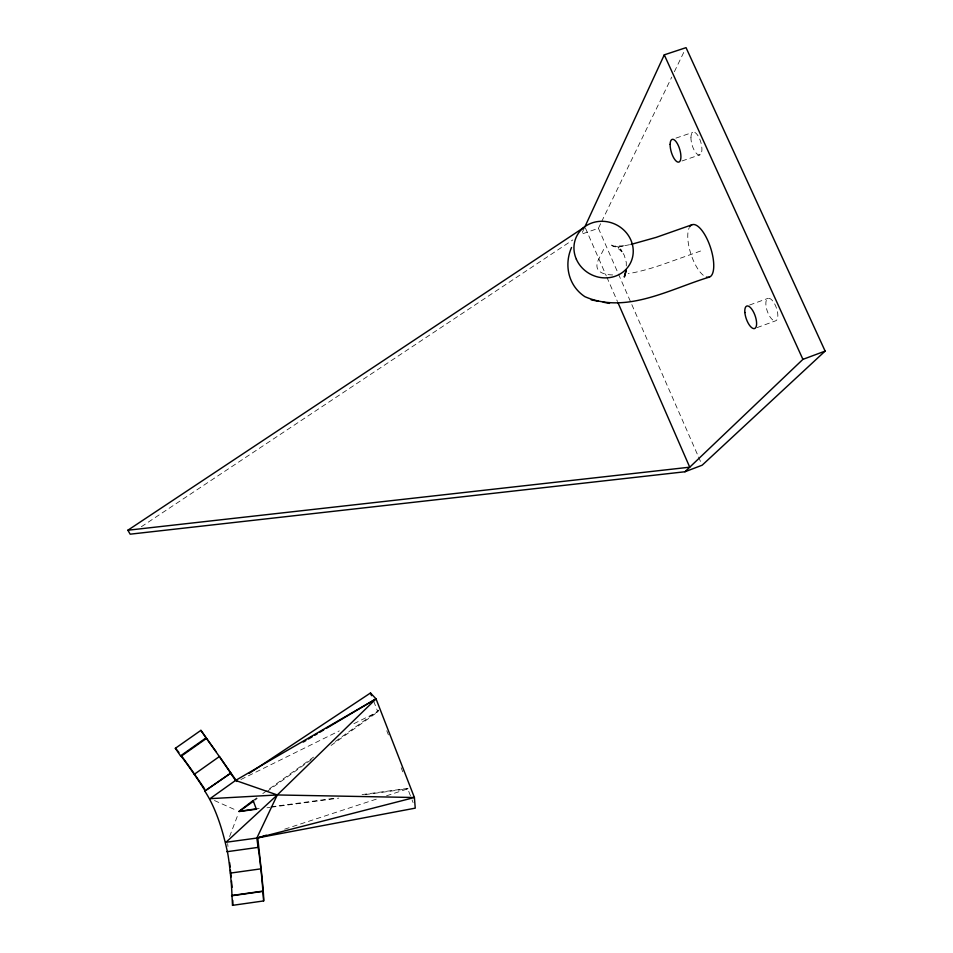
<?xml version="1.0" encoding="UTF-8"?>
<svg xmlns="http://www.w3.org/2000/svg" width="953" height="953" viewBox="0 0 953 953"><rect width="100%" height="100%" fill="white"/><g stroke="black" fill="none" stroke-linecap="round" stroke-linejoin="round"><path stroke-width="0.71" stroke-dasharray="4.76 3.57" d="M229.613 836.555L238.071 814.315M584.308 228.053L581.485 234.188L598.413 228.291L601.009 222.931M601.653 221.596L671.758 77.086M674.355 71.737L684.742 50.33M603.642 249.472L598.853 258.835A100.279 26.279 -25.6 0 0 615.03 274.952M253.141 800.52L256.762 797.911M262.802 793.575L313.549 757.111M335.301 741.482L378.806 710.223L377.829 711.855L330.786 745.663M254.796 800.27L257.215 798.531M266.864 791.598L311.488 759.529M141.33 526.759L572.801 239.953M240.895 779.518L339.268 730.903M353.897 723.672L377.829 711.855L372.587 698.37M757.039 327.629L775.528 320.851A11.877 4.848 70.9 0 0 774.122 302.994A11.877 4.848 70.9 0 0 765.902 304.865A11.877 4.848 70.9 0 0 775.528 320.851M749.57 305.043L768.094 298.313M700.586 251.02L664.586 263.802A100.279 26.279 -25.6 0 1 628.206 273.666M681.991 160.974L700.098 154.743M675.951 138.114L692.7 132.396M284.661 829.17L379.449 798.126M386.525 795.803L407.753 788.846L411.493 798.495M629.564 244.718L619.748 246.636L625.132 245.779L612.779 246.196L619.164 247.256L611.528 245.124L617.913 248.245L623.191 253.045L620.403 248.983L624.263 255.261L626.276 262.361L626.288 266.816M256.214 808.811L259.156 808.418M270.914 806.834L335.611 798.126M362.08 794.576L409.135 788.238M266.983 807.787L269.913 807.394M271.379 807.203L338.827 798.126M365.225 794.576L407.753 788.846M214.461 800.532L236.523 810.384M598.413 228.291L697.965 455.677M698.561 457.035L701.551 463.849M585.476 228.184L606.203 275.715M606.799 277.073L617.461 301.517M386.787 730.76L388.383 734.858M401.153 767.713L402.75 771.823M412.03 799.877L413.102 802.629M227.66 843.584L227.958 846.514M703.29 275.286A27.577 10.316 72 0 1 690.401 252.39A27.577 10.316 72 0 1 689.162 227.827M690.949 137.28A11.817 4.586 73.9 0 0 698.918 154.958A11.817 4.586 73.9 0 0 699.419 138.411A11.817 4.586 73.9 0 0 690.949 137.28"/><path stroke-width="1.43" d="M266.268 835.197L257.786 837.973L261.098 868.683A31.64 0.965 83.9 0 1 263.624 900.942L232.508 905.35L231.889 893.711A23.718 1.191 84.1 0 0 227.684 853.173C223.395 832.934 216.688 809.24 204.776 791.061L230.697 773.181L204.776 791.061M626.3 269.794L624.31 277.049L626.216 270.199M571.538 247.482C563.807 265.148 568.453 285.84 584.892 296.681C626.109 314.585 670.054 288.95 709.282 277.12M664.277 54.845L584.88 226.826L127.869 530.225L130.168 534.18L684.945 471.759L702.147 465.207L825.131 351.097L686.041 47.65L664.277 54.845L802.914 359.364L684.945 471.759M263.624 900.942L262.742 889.375A23.658 0.715 83.9 0 0 258.382 848.956L258.096 847.384L226.945 851.708M258.096 847.384L256.845 838.056L414.4 797.506L277.299 794.957L210.005 798.674L235.558 780.447L376.03 698.859L277.299 794.957L225.968 842.273L256.845 838.056L415.246 808.144L414.4 797.506L376.03 698.859L370.491 692.986L249.281 773.3M253.593 801.139L239.12 811.539L256.714 809.168M194.269 774.324L219.452 756.491L230.697 773.181M236.904 781.496L200.904 730.355L175.34 748.308L180.534 755.86L206.098 737.86L216.105 751.679M180.534 755.86L181.153 756.241L206.587 738.337M303.28 742.065L305.83 740.552M308.379 739.04L312.215 736.764M314.764 735.251L317.313 733.727M319.874 732.214L323.698 729.938M326.248 728.426L376.03 698.859M802.914 359.364L825.131 351.097M691.866 224.813L656.188 237.368L630.969 244.444M231.877 895.486L262.814 891.126M231.519 895.796L262.599 891.412M230.34 873.103L260.884 868.85M127.869 530.225L689.734 467.184L618.056 302.875M257.786 837.973L256.845 838.056L277.299 794.957L235.558 780.447L230.328 772.871M591.194 299.873L598.198 301.219M603.201 302.196L609.515 303.399M181.153 756.241L182.333 757.718A22.932 0.858 55.3 0 1 204.621 790.097L205.264 791.276M200.904 730.355L206.098 737.86M204.55 788.762L194.817 774.61A30.663 1.144 55.3 0 0 186.705 763.067M370.491 692.986L371.539 695.678M229.637 862.644L230.102 867.039M230.4 869.982L230.709 872.912A31.723 1.584 84.1 0 1 231.114 876.951M689.722 226.79A27.577 10.316 72 0 1 710.378 247.149A27.577 10.316 72 0 1 706.471 277.085M175.34 748.308A30.663 1.144 55.3 0 1 178.902 752.477M182.118 756.742A30.663 1.144 55.3 0 1 186.014 762.09M231.484 880.953A31.723 1.584 84.1 0 1 232.032 887.338M232.794 900.43A31.723 1.584 84.1 0 1 232.508 905.35M253.141 800.52L238.869 811.444L256.214 808.811L253.141 800.52M576.374 259.276A30.043 27.875 25.8 0 0 627.384 267.781A30.043 27.875 25.8 0 0 607.001 221.715A30.043 27.875 25.8 0 0 576.374 259.276M670.126 144.391A11.841 4.431 73.7 0 0 678.059 162.129A11.841 4.431 73.7 0 0 678.357 145.618A11.841 4.431 73.7 0 0 670.126 144.391M744.865 312.524A11.901 4.682 70.8 0 0 754.407 328.594A11.901 4.682 70.8 0 0 752.834 310.761A11.901 4.682 70.8 0 0 744.865 312.524"/></g></svg>
